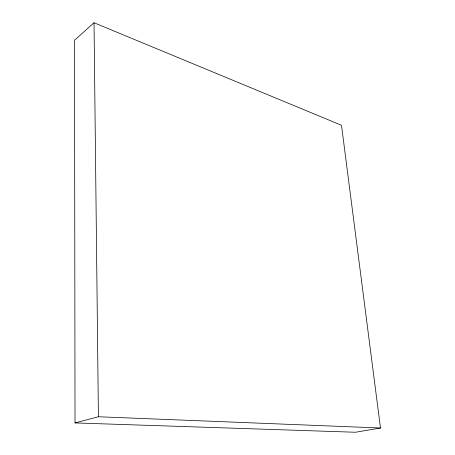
<?xml version="1.0" encoding="UTF-8"?>
<svg xmlns="http://www.w3.org/2000/svg" width="455" height="455" viewBox="0 0 455 455"><rect width="100%" height="100%" fill="white"/><g stroke="black" fill="none" stroke-linecap="round" stroke-linejoin="round"><path stroke-width="0.68" d="M94.026 22.75L74.518 40.267L75.018 422.923L355.463 432.25L380.482 428.007L341.5 125.279L94.026 22.75L98.411 416.752L75.018 422.923M98.411 416.752L380.482 428.007"/></g></svg>
